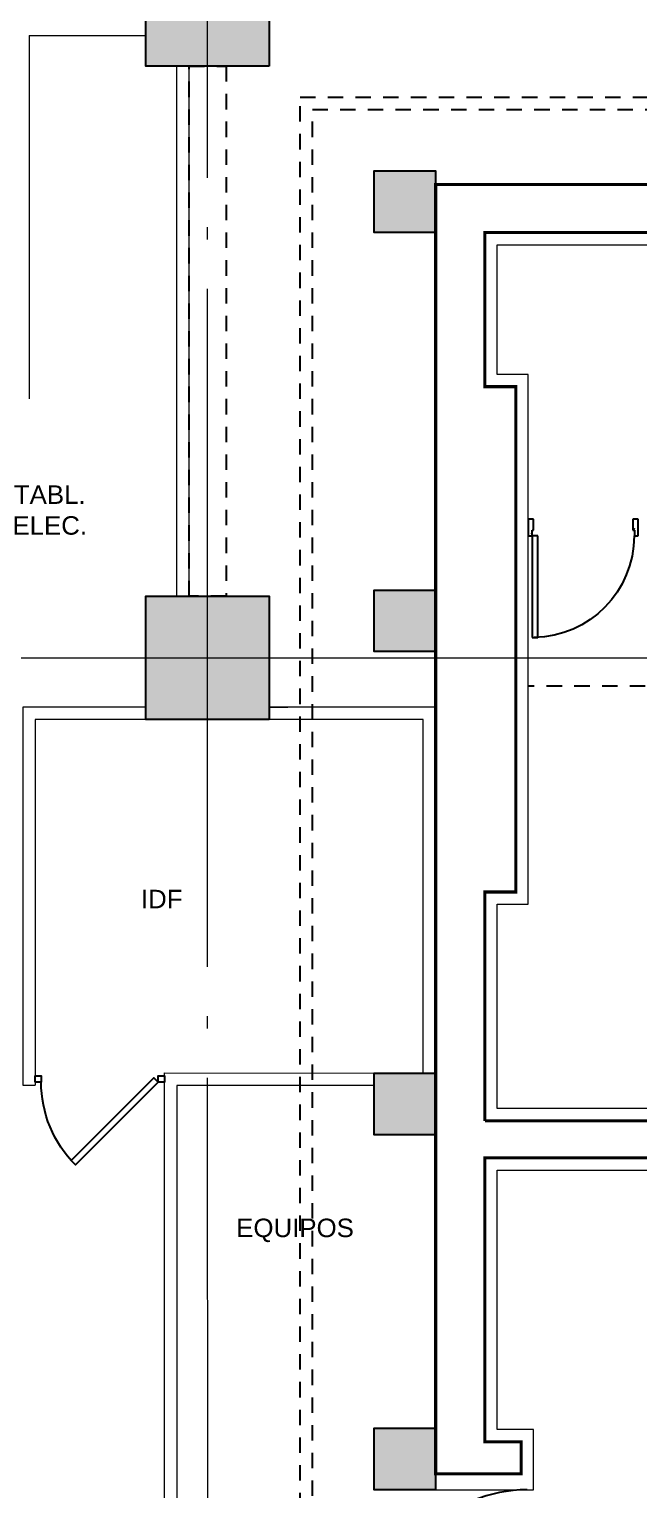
# Model space of a CAD drawing. Header units: metres. Extents: x -22 to 564, y 0 to 143.
# Drawn here: x 33.6 to 38.54, y 42.23 to 54.08 of the extents above; entities that cross this region are included whole.
import ezdxf
from ezdxf.xclip import XClip

# ---------------------------------------------------------------- set-up
doc = ezdxf.new("R2010")
doc.units = ezdxf.units.M
doc.header["$XCLIPFRAME"] = 2
for name, pattern in [('EJES630', [6.3, 5.5, -0.4, 0, -0.4]), ('XREF PB NEURO-ONCOLOGIA$0$CONJUNTO TLAHUAC$0$HIDDEN2', [0.1875, 0.125, -0.0625]), ('XREF PB NEURO-ONCOLOGIA$0$HIDDEN2', [0.1875, 0.125, -0.0625])]:
    doc.linetypes.add(name, pattern=pattern)
doc.layers.add('EJES', color=11, linetype='EJES630', lineweight=0)
doc.layers.add('XREF PB NEURO-ONCOLOGIA$0$MUROS DE TABLAROCA', color=150, linetype='Continuous', lineweight=13)
for name, color, linetype in [('TEXTO', 7, 'Continuous'), ('XREF  PB CONJ$0$PARQUE', 251, 'Continuous'), ('XREF PB NEURO-ONCOLOGIA$0$-CG-M-WALL', 7, 'Continuous'), ('XREF PB NEURO-ONCOLOGIA$0$CANCELES', 1, 'Continuous'), ('XREF PB NEURO-ONCOLOGIA$0$COLUMNAS', 6, 'Continuous'), ('XREF PB NEURO-ONCOLOGIA$0$CONTRAVENTEOS', 6, 'XREF PB NEURO-ONCOLOGIA$0$HIDDEN2'), ('XREF PB NEURO-ONCOLOGIA$0$HATCH', 251, 'Continuous'), ('XREF PB NEURO-ONCOLOGIA$0$PROYECCIÓN', 8, 'XREF PB NEURO-ONCOLOGIA$0$CONJUNTO TLAHUAC$0$HIDDEN2'), ('XREF PB NEURO-ONCOLOGIA$0$PUERTAS', 253, 'Continuous'), ('XREF PB NEURO-ONCOLOGIA$0$TABIQUES BLINDADOS', 30, 'Continuous')]:
    doc.layers.add(name, color=color, linetype=linetype)
doc.styles.add('100 LOCALES 25', font='arial.ttf', dxfattribs={"height": 0.25})
pattern_1 = [(0, (0, 0), (0, 6.985), [5.08, -1.905]), (90, (0, 0), (-6.985, 4e-16), [5.08, -1.905])]

# ---------------------------------------------------------------- blocks, each defined once
blk = doc.blocks.new('XREF PB NEURO-ONCOLOGIA$0$C-1')
at = {"layer": 'XREF PB NEURO-ONCOLOGIA$0$-CG-M-WALL', "true_color": 0x636466}
h = blk.add_hatch(color=251, dxfattribs=at)
h.dxf.hatch_style = 1
h.paths.add_polyline_path([(-0.5, -0.5), (-0.5, 0.5), (0.5, 0.5), (0.5, -0.5)])
blk.add_lwpolyline([(-0.5, -0.5), (-0.5, 0.5), (0.5, 0.5), (0.5, -0.5)], close=True)
blk = doc.blocks.new('XREF PB NEURO-ONCOLOGIA$0$XREF PB NEURO-ONCOLOGIA$0$JDDK Plain Door - 910x2110_Linac Vault-technical room-3523100-Level 0 - General Arrangement Layout')
h = blk.add_hatch()
h.set_pattern_fill('FP_3', color=256, style=0, pattern_type=2)
h.set_pattern_definition([(270, (-32030.06, 1262.7), (101.6, -406.4), [16.764, -288.036, 16.764, -1913.636]), (270, (-32030.06, 1262.7), (101.6, -406.4), [-321.564, -288.036, 16.764, -592.836, -1016]), (270, (-32030.06, 1262.7), (101.6, -406.4), [-1219.2, 16.764, -288.036, 16.764, -694.436]), (270, (-32030.06, 1262.7), (101.6, -406.4), [-1540.764, -186.436, 16.764, -491.236]), (30, (-31979.26, 1110.3), (301.15272, 291.18818), [16.764, -288.036, 16.764, -288.036, -1625.6]), (30, (-31979.26, 1110.3), (301.15272, 291.18818), [-609.6, 16.764, -592.836, 16.764, -288.036, -711.2]), (30, (-31979.26, 1110.3), (301.15272, 291.18818), [-1524, 16.764, -186.436, 16.764, -491.236]), (150, (-31776.06, 1059.5), (-402.75272, 115.21182), [16.764, -288.036, 16.764, -1913.636]), (150, (-31776.06, 1059.5), (-402.75272, 115.21182), [-321.564, -288.036, 16.764, -592.836, -1016]), (150, (-31776.06, 1059.5), (-402.75272, 115.21182), [-1219.2, 16.764, -288.036, 16.764, -694.436]), (150, (-31776.06, 1059.5), (-402.75272, 115.21182), [-1540.764, -186.436, 16.764, -491.236])])
h.paths.add_polyline_path([(-447, 68), (-447, -68), (-415, -68), (-415, -22), (-403, -22), (-403, 68)], flags=0)
h.paths.add_polyline_path([(403, -22), (415, -22), (415, -68), (447, -68), (447, 68), (403, 68)], flags=0)
for p, q in [((-447, 68), (-403, 68)), ((-447, -68), (-447, 68)), ((-403, 68), (-403, -22)), ((403, 68), (447, 68)), ((403, -22), (403, 68)), ((447, 68), (447, -68)), ((-415, -68), (-447, -68)), ((-415, -22), (-415, -68)), ((-403, -22), (-415, -22)), ((369, -894), (369, -68)), ((369, -68), (413, -68)), ((415, -22), (403, -22)), ((413, -68), (413, -894)), ((415, -68), (415, -22)), ((447, -68), (415, -68)), ((413, -894), (369, -894))]:
    blk.add_line(p, q)
blk.add_arc((413, -68), 826, 180, 269)
blk = doc.blocks.new('XREF PB NEURO-ONCOLOGIA')
at = {"layer": 'XREF PB NEURO-ONCOLOGIA$0$HATCH'}
h = blk.add_hatch(dxfattribs=at)
h.set_pattern_fill('ANGLE', color=256)
h.set_pattern_definition(pattern_1)
h.paths.add_polyline_path([(8.752, 8.606), (8.752, 9.106), (9.252, 9.106), (9.252, 8.606)])
h = blk.add_hatch(color=256, dxfattribs=at)
h.dxf.hatch_style = 1
h.paths.add_polyline_path([(8.752, 8.606), (8.752, 9.106), (9.252, 9.106), (9.252, 8.606)])
h.paths.add_polyline_path([(11.632, 8.606), (11.632, 9.106), (12.132, 9.106), (12.132, 8.606)])
h.paths.add_polyline_path([(15.552, 8.606), (15.552, 9.106), (16.052, 9.106), (16.052, 8.606)])
h.paths.add_polyline_path([(18.952, 8.606), (18.952, 9.106), (19.452, 9.106), (19.452, 8.606)])
h.paths.add_polyline_path([(18.952, 4.206), (18.952, 4.706), (19.452, 4.706), (19.452, 4.206)])
h = blk.add_hatch(dxfattribs=at)
h.set_pattern_fill('ANGLE', color=256)
h.set_pattern_definition(pattern_1)
h.paths.add_polyline_path([(11.632, 8.606), (11.632, 9.106), (12.132, 9.106), (12.132, 8.606)])
h.paths.add_polyline_path([(15.552, 8.606), (15.552, 9.106), (16.052, 9.106), (16.052, 8.606)])
h.paths.add_polyline_path([(18.952, 8.606), (18.952, 9.106), (19.452, 9.106), (19.452, 8.606)])
h.paths.add_polyline_path([(18.952, 4.206), (18.952, 4.706), (19.452, 4.706), (19.452, 4.206)])
at = {"layer": 'XREF PB NEURO-ONCOLOGIA$0$CANCELES'}
for points in [[(12.06, 11.856), (12.11, 11.856), (12.11, 11.806), (12.06, 11.806)], [(12.06, 10.856), (12.11, 10.856), (12.11, 10.806), (12.06, 10.806)]]:
    blk.add_lwpolyline(points, close=True, dxfattribs=at)
at = {"layer": 'XREF PB NEURO-ONCOLOGIA$0$COLUMNAS', "elevation": 0}
for points in [[(8.752, 8.606), (8.752, 9.106), (9.252, 9.106), (9.252, 8.606)], [(11.632, 8.606), (11.632, 9.106), (12.132, 9.106), (12.132, 8.606)], [(15.552, 8.606), (15.552, 9.106), (16.052, 9.106), (16.052, 8.606)], [(18.952, 8.606), (18.952, 9.106), (19.452, 9.106), (19.452, 8.606)]]:
    blk.add_lwpolyline(points, close=True, dxfattribs=at)
at = {"layer": 'XREF PB NEURO-ONCOLOGIA$0$CONTRAVENTEOS', "elevation": 0}
blk.add_lwpolyline([(16.002, 10.606), (20.302, 10.606), (20.302, 10.306), (16.002, 10.306)], close=True, dxfattribs=at)
at = {"layer": 'XREF PB NEURO-ONCOLOGIA$0$MUROS DE TABLAROCA'}
for p, q in [((12.035, 11.956), (12.035, 11.856)), ((20.552, 11.903), (17.602, 11.903)), ((15.102, 10.956), (15.102, 11.106)), ((16.002, 10.706), (20.302, 10.706)), ((16.002, 10.606), (20.302, 10.606)), ((15.002, 8.706), (15.002, 9.956)), ((15.102, 9.956), (15.102, 9.806)), ((15.102, 8.606), (15.102, 9.956)), ((12.132, 8.706), (15.002, 8.706)), ((8.752, 8.606), (8.752, 7.813)), ((12.132, 8.606), (15.102, 8.606))]:
    blk.add_line(p, q, dxfattribs=at)
for points in [[(15.102, 10.956), (15.102, 11.956), (12.035, 11.956)], [(15.002, 10.956), (15.002, 11.856), (12.035, 11.856)], [(20.552, 11.903), (20.552, 10.956)], [(12.132, 9.106), (12.032, 9.106), (12.032, 10.706), (8.002, 10.706), (8.002, 10.806), (12.135, 10.806), (12.132, 9.106)], [(8.752, 7.813), (9.242, 7.813), (9.242, 8.106), (11.345, 8.106), (11.345, 2.996), (11.845, 2.996), (11.845, 8.106), (13.502, 8.106), (13.502, 7.856), (17.802, 7.856), (17.802, 8.106), (18.852, 8.106), (18.852, 0.796), (17.802, 0.796), (17.802, 1.056), (13.502, 1.056), (13.502, 0.796), (9.245, 0.796), (9.245, 5.413), (8.252, 5.413)]]:
    blk.add_lwpolyline(points, dxfattribs=at)
at = {"layer": 'XREF PB NEURO-ONCOLOGIA$0$PROYECCIÓN'}
blk.add_line((15.272, 1.056, 0), (15.272, 7.856, 0), dxfattribs=at)
at = {"layer": 'XREF PB NEURO-ONCOLOGIA$0$PROYECCIÓN', "elevation": 0}
for points in [[(8.152, 9.706), (20.052, 9.706), (20.052, -0.794), (8.152, -0.794)], [(8.252, 9.606), (19.952, 9.606), (19.952, -0.694), (8.252, -0.694)]]:
    blk.add_lwpolyline(points, close=True, dxfattribs=at)
at = {"layer": 'XREF PB NEURO-ONCOLOGIA$0$PUERTAS'}
for points in [[(11.388, 11.528), (11.424, 11.563), (12.095, 10.892), (12.06, 10.856), (11.388, 11.528, -0.199145), (12.061, 11.806)], [(8.752, 7.863, 0.414214), (7.602, 9.013), (7.602, 7.863), (7.652, 7.863), (7.652, 9.013), (7.602, 9.013)]]:
    blk.add_lwpolyline(points, format="xyb", dxfattribs=at)
at = {"layer": 'XREF PB NEURO-ONCOLOGIA$0$TABIQUES BLINDADOS', "const_width": 0.025, "elevation": 0}
for points in [[(11.745, 8.206), (11.745, 3.096), (11.445, 3.096), (11.445, 8.206), (9.142, 8.206), (9.142, 7.913), (8.882, 7.913), (8.882, 8.606), (11.852, 8.606)], [(11.852, 8.606), (19.342, 8.606), (19.342, 4.706)], [(18.952, 4.706), (18.952, 8.206), (17.702, 8.206), (17.702, 7.956), (13.602, 7.956), (13.602, 8.206), (11.745, 8.206)]]:
    blk.add_lwpolyline(points, dxfattribs=at)
at = {"layer": 'XREF PB NEURO-ONCOLOGIA$0$COLUMNAS'}
for p in [(15.502, 10.456, 0), (20.802, 10.456, 0)]:
    blk.add_blockref('XREF PB NEURO-ONCOLOGIA$0$C-1', p, dxfattribs=at)
at = {"layer": 'XREF PB NEURO-ONCOLOGIA$0$PUERTAS', "xscale": -0.0009999999999940395, "yscale": 0.0009999999999940395, "zscale": 0.0009999999999940395, "rotation": 270}
blk.add_blockref('XREF PB NEURO-ONCOLOGIA$0$XREF PB NEURO-ONCOLOGIA$0$JDDK Plain Door - 910x2110_Linac Vault-technical room-3523100-Level 0 - General Arrangement Layout', (16.56, 7.409), dxfattribs=at)
blk = doc.blocks.new('XREF  PB CONJ')
at = {"layer": 'XREF  PB CONJ$0$PARQUE', "true_color": 0x136734}
h = blk.add_hatch(dxfattribs=at)
h.set_pattern_fill('CROSS', color=116, scale=0.02, angle=90)
edge = h.paths.add_edge_path()
edge.add_line((3.588, 104.606), (1.694, 104.368))
edge.add_line((1.694, 104.368), (2.478, 17.608))
edge.add_line((2.478, 17.608), (97.731, 17.934))
edge.add_arc((97.725, 19.237), 1.303, 270.2752, 363.1006)
edge.add_line((99.026, 19.307), (96.476, 19.308))
edge.add_line((96.476, 19.308), (96.602, 20.224))
edge.add_line((96.602, 20.224), (62.413, 20.224))
edge.add_arc((58.633, 24.654), 5.823, 229.5247, 310.4753, ccw=False)
edge.add_line((54.853, 20.224), (26.253, 20.219))
edge.add_line((26.253, 20.219), (4.284, 20.03))
edge.add_line((4.284, 20.03), (4.055, 46.691))
edge.add_line((4.055, 46.691), (2.388, 46.691))
edge.add_line((2.388, 46.691), (2.388, 54.803))
edge.add_line((2.388, 54.803), (3.985, 54.803))
edge.add_line((3.985, 54.803), (3.746, 82.668))
edge.add_line((3.746, 82.668), (3.618, 95.256))
edge.add_line((3.618, 95.256), (3.588, 104.606))

msp = doc.modelspace()

# ---------------------------------------------------------------- block references
at = {"rotation": 90}
msp.add_blockref('XREF PB NEURO-ONCOLOGIA', (45.501, 33.473), dxfattribs=at)

# ---------------------------------------------------------------- next in the draw order: texts
at = {"layer": 'TEXTO', "char_height": 0.15, "width": 1.6749, "attachment_point": 1, "style": '100 LOCALES 25'}
for s, insert in [('\\pxqc;TABL.\\PELEC.', (32.927, 50.374)), ('IDF', (34.504, 47.093))]:
    msp.add_mtext(s, dxfattribs=dict(at, insert=insert))

# ---------------------------------------------------------------- next in the draw order: block references
ref = msp.add_blockref('XREF  PB CONJ', (67.898, 28.71, 0), dxfattribs=dict(rotation=89.50849308405942))
XClip(ref).set_block_clipping_path([(-2.936402334, 82.9334608569), (21.1250270707, 82.9334608569), (21.1250270707, 49.0397586863), (26.6296707885, 49.0397586863), (26.6284018429, 17.4712422498), (-2.8531787476, 17.4341989701)])

# ---------------------------------------------------------------- next in the draw order: linework, layer by layer
at = {"layer": 'EJES'}
for p, q in [((35.046, 33.668), (35.045, 59.05)), ((20.717, 48.975), (52.74, 48.975))]:
    msp.add_line(p, q, dxfattribs=at)

# ---------------------------------------------------------------- next in the draw order: texts
at = {"layer": 'TEXTO', "insert": (35.277, 44.425, 0), "char_height": 0.15, "width": 1.6749, "attachment_point": 1, "style": '100 LOCALES 25'}
msp.add_mtext('EQUIPOS', dxfattribs=at)

doc.saveas('drawing.dxf')
